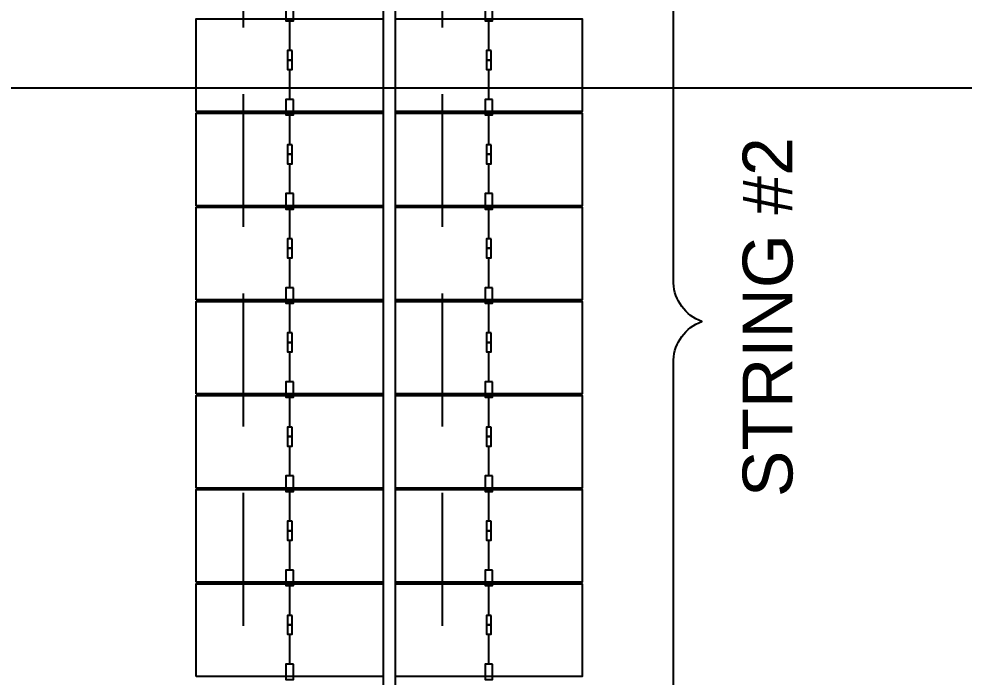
# Model space of a CAD drawing. Header units: inches. Extents: x -4 to 3761, y -12 to 63679.
# Drawn here: x 1.986 to 3.764, y 8.514 to 9.752 of the extents above; entities that cross this region are included whole.
import ezdxf
from ezdxf.enums import TextEntityAlignment as Align

# ---------------------------------------------------------------- set-up
doc = ezdxf.new("R2018")
doc.units = ezdxf.units.IN
doc.header["$MEASUREMENT"] = 0
doc.linetypes.add('HIDDEN', pattern=[0.375, 0.25, -0.125])
for name, color, linetype in [('E-DIM', 7, 'Continuous'), ('E-HARN-COMP', 8, 'Continuous'), ('E-TRNK-CABL-NEG', 170, 'HIDDEN'), ('E-TRUNK-CABLE-POS', 10, 'HIDDEN'), ('G-ANNO-TEXT', 1, 'Continuous'), ('PVcase PV Modules (full frames)', 142, 'Continuous')]:
    doc.layers.add(name, color=color, linetype=linetype)
doc.styles.add('NEI-A', font='arial.ttf')
doc.styles.get("Standard").update_dxf_attribs({"font": 'arial.ttf'})

# ---------------------------------------------------------------- blocks, each defined once
blk = doc.blocks.new('DETAIL-TITLE_WITH_SCALE')
at = {"color": 153, "style": 'NEI-A'}
blk.add_attdef('DETAIL_NO', text='', height=0.25, dxfattribs=at).set_placement((0.25, 0), align=Align.MIDDLE_CENTER)
at = {"color": 153, "lineweight": 30, "flags": 104}
blk.add_attdef('DETAIL_TITLE', text='', height=0.25, dxfattribs=at).set_placement((0.625, 0.024), align=Align.BOTTOM_LEFT)
at = {"color": 7, "style": 'NEI-A'}
blk.add_attdef('SCALE', text='', height=0.1094, dxfattribs=at).set_placement((1.1792, -0.101), align=Align.TOP_LEFT)
blk = doc.blocks.new('HT72-18X (2x39)')
for points in [[(49978.573, 17293.928), (49978.573, 17143.993), (49979.065, 17143.993), (49979.065, 17293.928), (49978.573, 17293.928)], [(49971.076, 17251.928), (49971.076, 17255.645), (49978.573, 17255.645), (49978.573, 17251.928), (49971.076, 17251.928)], [(49979.065, 17251.928), (49979.065, 17255.645), (49986.562, 17255.645), (49986.562, 17251.928), (49979.065, 17251.928)], [(49971.076, 17248.152), (49971.076, 17251.869), (49978.573, 17251.869), (49978.573, 17248.152), (49971.076, 17248.152)], [(49979.065, 17248.152), (49979.065, 17251.869), (49986.562, 17251.869), (49986.562, 17248.152), (49979.065, 17248.152)], [(49971.076, 17244.375), (49971.076, 17248.093), (49978.573, 17248.093), (49978.573, 17244.375), (49971.076, 17244.375)], [(49979.065, 17244.375), (49979.065, 17248.093), (49986.562, 17248.093), (49986.562, 17244.375), (49979.065, 17244.375)], [(49971.076, 17240.599), (49971.076, 17244.316), (49978.573, 17244.316), (49978.573, 17240.599), (49971.076, 17240.599)], [(49979.065, 17240.599), (49979.065, 17244.316), (49986.562, 17244.316), (49986.562, 17240.599), (49979.065, 17240.599)], [(49971.076, 17236.823), (49971.076, 17240.54), (49978.573, 17240.54), (49978.573, 17236.823), (49971.076, 17236.823)], [(49979.065, 17236.823), (49979.065, 17240.54), (49986.562, 17240.54), (49986.562, 17236.823), (49979.065, 17236.823)], [(49971.076, 17233.047), (49971.076, 17236.764), (49978.573, 17236.764), (49978.573, 17233.047), (49971.076, 17233.047)], [(49979.065, 17233.047), (49979.065, 17236.764), (49986.562, 17236.764), (49986.562, 17233.047), (49979.065, 17233.047)], [(49971.076, 17229.27), (49971.076, 17232.988), (49978.573, 17232.988), (49978.573, 17229.27), (49971.076, 17229.27)], [(49979.065, 17229.27), (49979.065, 17232.988), (49986.562, 17232.988), (49986.562, 17229.27), (49979.065, 17229.27)]]:
    blk.add_lwpolyline(points)

msp = doc.modelspace()

# ---------------------------------------------------------------- linework, layer by layer
at = {"layer": 'E-HARN-COMP'}
for points in [[(2.5025, 9.7779), (2.4884, 9.7779), (2.4884, 9.7488), (2.5025, 9.7488)], [(2.877, 9.7779), (2.8629, 9.7779), (2.8629, 9.7488), (2.877, 9.7488)], [(2.5, 9.6926), (2.491, 9.6926), (2.491, 9.6748), (2.5, 9.6748)], [(2.8745, 9.6926), (2.8654, 9.6926), (2.8654, 9.6748), (2.8745, 9.6748)], [(2.5, 9.6748), (2.491, 9.6748), (2.491, 9.657), (2.5, 9.657)], [(2.8745, 9.6748), (2.8654, 9.6748), (2.8654, 9.657), (2.8745, 9.657)], [(2.5025, 9.6009), (2.4884, 9.6009), (2.4884, 9.5717), (2.5025, 9.5717)], [(2.877, 9.6009), (2.8629, 9.6009), (2.8629, 9.5717), (2.877, 9.5717)], [(2.5, 9.5156), (2.491, 9.5156), (2.491, 9.4978), (2.5, 9.4978)], [(2.8745, 9.5156), (2.8654, 9.5156), (2.8654, 9.4978), (2.8745, 9.4978)], [(2.5, 9.4978), (2.491, 9.4978), (2.491, 9.48), (2.5, 9.48)], [(2.8745, 9.4978), (2.8654, 9.4978), (2.8654, 9.48), (2.8745, 9.48)], [(2.5025, 9.4239), (2.4884, 9.4239), (2.4884, 9.3947), (2.5025, 9.3947)], [(2.877, 9.4239), (2.8629, 9.4239), (2.8629, 9.3947), (2.877, 9.3947)], [(2.5, 9.3386), (2.491, 9.3386), (2.491, 9.3208), (2.5, 9.3208)], [(2.8745, 9.3386), (2.8654, 9.3386), (2.8654, 9.3208), (2.8745, 9.3208)], [(2.5, 9.3208), (2.491, 9.3208), (2.491, 9.303), (2.5, 9.303)], [(2.8745, 9.3208), (2.8654, 9.3208), (2.8654, 9.303), (2.8745, 9.303)], [(2.5025, 9.2468), (2.4884, 9.2468), (2.4884, 9.2177), (2.5025, 9.2177)], [(2.877, 9.2468), (2.8629, 9.2468), (2.8629, 9.2177), (2.877, 9.2177)], [(2.5, 9.1616), (2.491, 9.1616), (2.491, 9.1438), (2.5, 9.1438)], [(2.8745, 9.1616), (2.8654, 9.1616), (2.8654, 9.1438), (2.8745, 9.1438)], [(2.5, 9.1438), (2.491, 9.1438), (2.491, 9.126), (2.5, 9.126)], [(2.8745, 9.1438), (2.8654, 9.1438), (2.8654, 9.126), (2.8745, 9.126)], [(2.5025, 9.0698), (2.4884, 9.0698), (2.4884, 9.0407), (2.5025, 9.0407)], [(2.877, 9.0698), (2.8629, 9.0698), (2.8629, 9.0407), (2.877, 9.0407)], [(2.5, 8.9846), (2.491, 8.9846), (2.491, 8.9668), (2.5, 8.9668)], [(2.8745, 8.9846), (2.8654, 8.9846), (2.8654, 8.9668), (2.8745, 8.9668)], [(2.5, 8.9668), (2.491, 8.9668), (2.491, 8.9489), (2.5, 8.9489)], [(2.8745, 8.9668), (2.8654, 8.9668), (2.8654, 8.9489), (2.8745, 8.9489)], [(2.5025, 8.8928), (2.4884, 8.8928), (2.4884, 8.8637), (2.5025, 8.8637)], [(2.877, 8.8928), (2.8629, 8.8928), (2.8629, 8.8637), (2.877, 8.8637)], [(2.5, 8.8076), (2.491, 8.8076), (2.491, 8.7898), (2.5, 8.7898)], [(2.8745, 8.8076), (2.8654, 8.8076), (2.8654, 8.7898), (2.8745, 8.7898)], [(2.5, 8.7898), (2.491, 8.7898), (2.491, 8.7719), (2.5, 8.7719)], [(2.8745, 8.7898), (2.8654, 8.7898), (2.8654, 8.7719), (2.8745, 8.7719)], [(2.5025, 8.7158), (2.4884, 8.7158), (2.4884, 8.6867), (2.5025, 8.6867)], [(2.877, 8.7158), (2.8629, 8.7158), (2.8629, 8.6867), (2.877, 8.6867)], [(2.5, 8.6306), (2.491, 8.6306), (2.491, 8.6127), (2.5, 8.6127)], [(2.8745, 8.6306), (2.8654, 8.6306), (2.8654, 8.6127), (2.8745, 8.6127)], [(2.5, 8.6127), (2.491, 8.6127), (2.491, 8.5949), (2.5, 8.5949)], [(2.8745, 8.6127), (2.8654, 8.6127), (2.8654, 8.5949), (2.8745, 8.5949)], [(2.5025, 8.5388), (2.4884, 8.5388), (2.4884, 8.5097), (2.5025, 8.5097)], [(2.877, 8.5388), (2.8629, 8.5388), (2.8629, 8.5097), (2.877, 8.5097)]]:
    msp.add_lwpolyline(points, close=True, dxfattribs=at)
at = {"layer": 'E-TRNK-CABL-NEG'}
for points in [[(2.4955, 9.6926), (2.4955, 9.7488)], [(2.87, 9.6926), (2.87, 9.7488)], [(2.4955, 9.5156), (2.4955, 9.5717)], [(2.87, 9.5156), (2.87, 9.5717)], [(2.4955, 9.3386), (2.4955, 9.3947)], [(2.87, 9.3386), (2.87, 9.3947)], [(2.4955, 9.1616), (2.4955, 9.2177)], [(2.87, 9.1616), (2.87, 9.2177)], [(2.4955, 8.9846), (2.4955, 9.0407)], [(2.87, 8.9846), (2.87, 9.0407)], [(2.4955, 8.8076), (2.4955, 8.8637)], [(2.87, 8.8076), (2.87, 8.8637)], [(2.4955, 8.6306), (2.4955, 8.6867)], [(2.87, 8.6306), (2.87, 8.6867)]]:
    msp.add_lwpolyline(points, dxfattribs=at)
at = {"layer": 'E-TRUNK-CABLE-POS'}
for points in [[(2.87, 11.4497), (2.87, 11.486), (2.7821, 11.486), (2.7821, 6.8686), (2.3198, 6.8686)], [(2.4955, 11.4497), (2.4955, 11.486), (2.4076, 11.486), (2.4076, 6.8942), (2.3198, 6.8942)], [(2.4955, 9.6009), (2.4955, 9.657)], [(2.87, 9.6009), (2.87, 9.657)], [(2.4955, 9.4239), (2.4955, 9.48)], [(2.87, 9.4239), (2.87, 9.48)], [(2.4955, 9.2468), (2.4955, 9.303)], [(2.87, 9.2468), (2.87, 9.303)], [(2.4955, 9.0698), (2.4955, 9.126)], [(2.87, 9.0698), (2.87, 9.126)], [(2.4955, 8.8928), (2.4955, 8.9489)], [(2.87, 8.8928), (2.87, 8.9489)], [(2.4955, 8.7158), (2.4955, 8.7719)], [(2.87, 8.7158), (2.87, 8.7719)], [(2.4955, 8.5388), (2.4955, 8.5949)], [(2.87, 8.5388), (2.87, 8.5949)]]:
    msp.add_lwpolyline(points, dxfattribs=at)
at = {"layer": 'G-ANNO-TEXT', "flags": 128}
msp.add_lwpolyline([(3.1637, 6.844, 0.298343), (3.2171, 6.9163), (3.2171, 9.1109, -0.298343), (3.2704, 9.1831, -0.298343), (3.2171, 9.2554), (3.2171, 11.45, 0.298343), (3.1637, 11.5223)], format="xyb", dxfattribs=at)

# ---------------------------------------------------------------- block references
at = {"layer": 'E-DIM'}
ref = msp.add_blockref('DETAIL-TITLE_WITH_SCALE', (0.6477, 12.6112), dxfattribs=dict(at, xscale=0.46875, yscale=0.46875, zscale=0.46875))
lines = msp.add_mtext('{\\LDC BLOCK TYPE-1 (1) OPTIMIZERS / (2) STRINGS}', dxfattribs={"layer": 'G-ANNO-TEXT', "insert": (0.9407, 12.6225), "char_height": 2.5, "attachment_point": 1})
ref.add_attrib('DETAIL_TITLE', '', (0.9407, 12.6225), dxfattribs={"flags": 104}).embed_mtext(lines)
at = {"layer": 'PVcase PV Modules (full frames)', "color": 144, "true_color": 0x007ca5, "xscale": 0.046875, "yscale": 0.046875, "zscale": 0.046875}
msp.add_blockref('HT72-18X (2x39)', (-2340.0744, -799.1062), dxfattribs=at)

# ---------------------------------------------------------------- next in the draw order: texts
at = {"layer": 'G-ANNO-TEXT', "insert": (3.4424, 9.5297, -0.1789), "char_height": 0.09375, "width": 0.670873, "attachment_point": 9, "rotation": 90, "style": 'NEI-A', "bg_fill": 3, "box_fill_scale": 1.5, "bg_fill_color": 256, "bg_fill_transparency": 0}
msp.add_mtext('STRING #2', dxfattribs=at)

doc.saveas('drawing.dxf')
